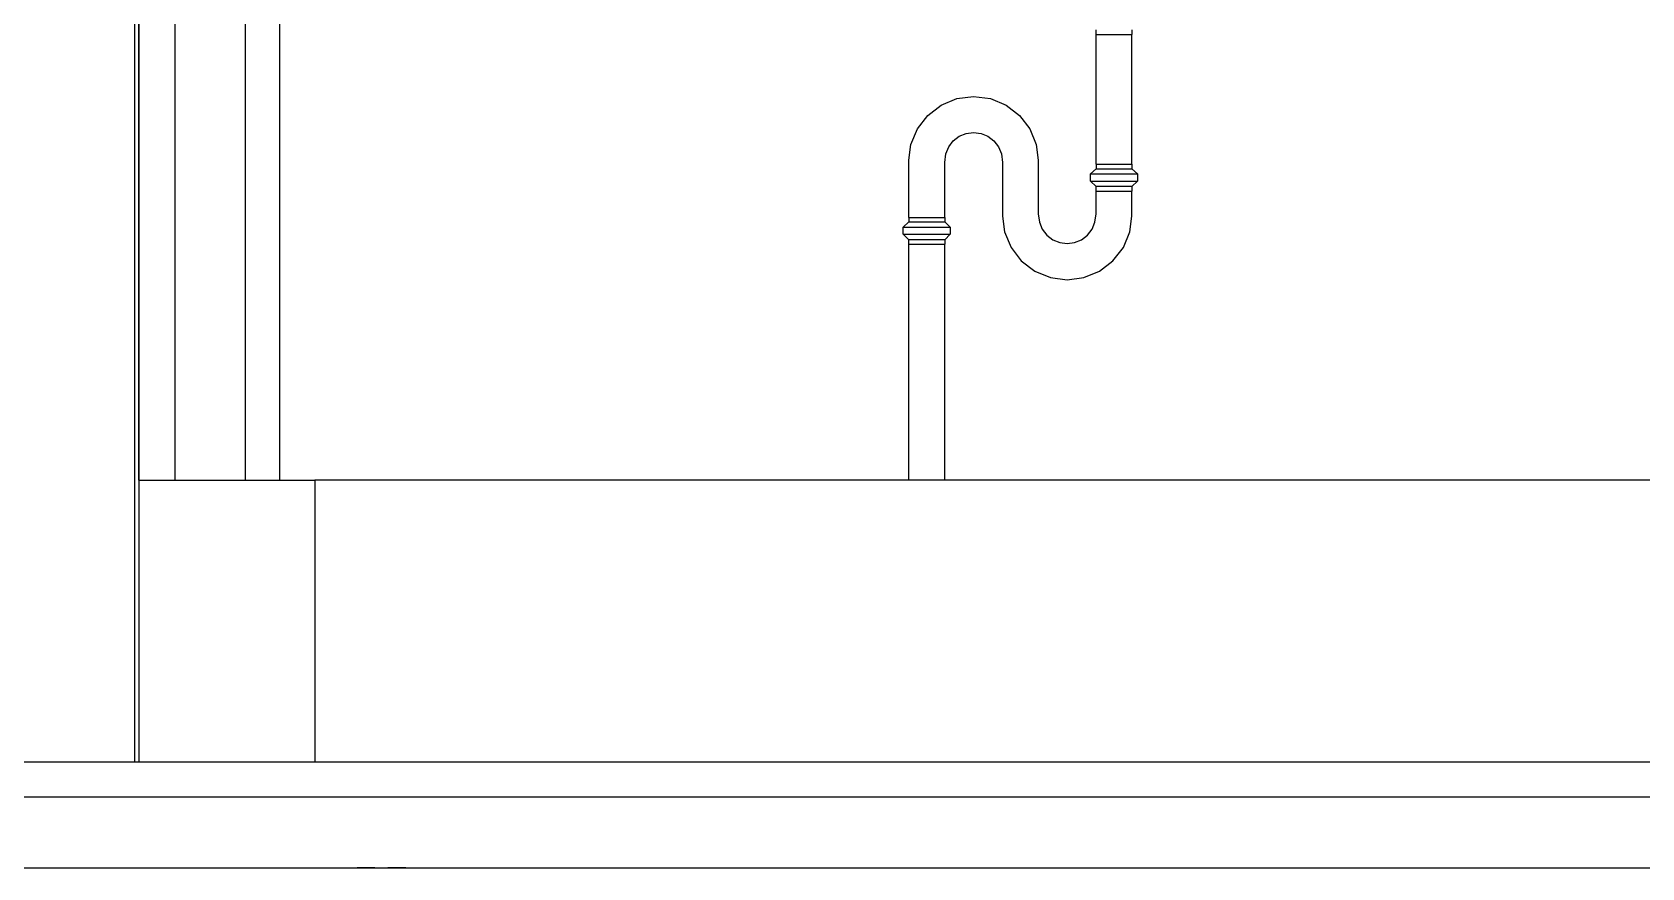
# Model space of a CAD drawing. Header units: inches. Extents: x 7263 to 14962, y 1317 to 2926.
# Drawn here: x 7428.473 to 7430.755, y 1506.423 to 1507.609 of the extents above; entities that cross this region are included whole.
import ezdxf

# ---------------------------------------------------------------- set-up
doc = ezdxf.new("R2010")
doc.units = ezdxf.units.IN
doc.header["$MEASUREMENT"] = 0

msp = doc.modelspace()

# ---------------------------------------------------------------- linework, layer by layer
for p, q in [((7428.6182, 1506.5735), (7428.6182, 1509.5376)), ((7428.6238, 1509.5378), (7428.6238, 1506.9735)), ((7428.6752, 1506.9735), (7428.6752, 1509.3087)), ((7428.7752, 1506.9735), (7428.7752, 1509.3087)), ((7428.8238, 1506.9735), (7428.8238, 1509.3087)), ((7428.6182, 1506.5735), (7428.6182, 1508.7435)), ((7428.6239, 1506.9735), (7428.6239, 1508.7435)), ((7429.9814, 1507.6058), (7429.9814, 1507.6121)), ((7430.0322, 1507.6121), (7430.0322, 1507.6058)), ((7429.9814, 1507.4216), (7429.9814, 1507.6058)), ((7429.9814, 1507.6058), (7430.0322, 1507.6058)), ((7430.0322, 1507.4216), (7430.0322, 1507.6058)), ((7429.7839, 1507.5147), (7429.8077, 1507.5179)), ((7429.8077, 1507.5179), (7429.8315, 1507.5147)), ((7429.7427, 1507.4909), (7429.7617, 1507.5055)), ((7429.7617, 1507.5055), (7429.7839, 1507.5147)), ((7429.8315, 1507.5147), (7429.8537, 1507.5055)), ((7429.8537, 1507.5055), (7429.8727, 1507.4909)), ((7429.7189, 1507.4497), (7429.7281, 1507.4719)), ((7429.7281, 1507.4719), (7429.7427, 1507.4909)), ((7429.8727, 1507.4909), (7429.8874, 1507.4719)), ((7429.8874, 1507.4719), (7429.8965, 1507.4497)), ((7429.716, 1507.4276), (7429.7189, 1507.4497)), ((7429.7724, 1507.4463), (7429.7789, 1507.4547)), ((7429.7789, 1507.4547), (7429.7874, 1507.4612)), ((7429.7874, 1507.4612), (7429.7972, 1507.4652)), ((7429.7972, 1507.4652), (7429.8077, 1507.4666)), ((7429.8077, 1507.4666), (7429.8183, 1507.4652)), ((7429.8183, 1507.4652), (7429.8281, 1507.4612)), ((7429.8281, 1507.4612), (7429.8365, 1507.4547)), ((7429.8365, 1507.4547), (7429.843, 1507.4463)), ((7429.8965, 1507.4497), (7429.8995, 1507.4276)), ((7429.716, 1507.3462), (7429.716, 1507.4276)), ((7429.7668, 1507.4242), (7429.7684, 1507.4364)), ((7429.7668, 1507.3462), (7429.7668, 1507.4242)), ((7429.7684, 1507.4364), (7429.7724, 1507.4463)), ((7429.843, 1507.4463), (7429.8471, 1507.4364)), ((7429.8471, 1507.4364), (7429.8487, 1507.4242)), ((7429.8487, 1507.4242), (7429.8487, 1507.348)), ((7429.8995, 1507.4276), (7429.8995, 1507.3514)), ((7429.9734, 1507.4078), (7429.9814, 1507.4153)), ((7429.9734, 1507.3978), (7429.9734, 1507.4078)), ((7429.9734, 1507.4078), (7430.0401, 1507.4078)), ((7429.9814, 1507.4216), (7429.9814, 1507.4153)), ((7429.9814, 1507.4216), (7430.0322, 1507.4216)), ((7429.9814, 1507.4144), (7429.9814, 1507.4153)), ((7429.9814, 1507.4153), (7430.0322, 1507.4153)), ((7430.0322, 1507.4216), (7430.0322, 1507.4153)), ((7430.0322, 1507.4153), (7430.0401, 1507.4078)), ((7430.0401, 1507.4078), (7430.0401, 1507.3978)), ((7429.9814, 1507.3899), (7429.9734, 1507.3978)), ((7429.9734, 1507.3978), (7430.0401, 1507.3978)), ((7429.9814, 1507.3899), (7429.9814, 1507.3908)), ((7429.9814, 1507.3835), (7429.9814, 1507.3899)), ((7430.0322, 1507.3899), (7429.9814, 1507.3899)), ((7429.9814, 1507.3514), (7429.9814, 1507.3835)), ((7429.9814, 1507.3835), (7430.0322, 1507.3835)), ((7430.0401, 1507.3978), (7430.0322, 1507.3899)), ((7430.0322, 1507.3899), (7430.0322, 1507.3835)), ((7430.0322, 1507.348), (7430.0322, 1507.3835)), ((7429.708, 1507.3324), (7429.716, 1507.3398)), ((7429.716, 1507.3462), (7429.716, 1507.3398)), ((7429.716, 1507.3462), (7429.7668, 1507.3462)), ((7429.716, 1507.3398), (7429.7668, 1507.3398)), ((7429.7668, 1507.3462), (7429.7668, 1507.3398)), ((7429.7668, 1507.3398), (7429.7747, 1507.3324)), ((7429.8487, 1507.348), (7429.8516, 1507.3259)), ((7429.8995, 1507.3514), (7429.9011, 1507.3392)), ((7429.9011, 1507.3392), (7429.9051, 1507.3293)), ((7429.9757, 1507.3293), (7429.9798, 1507.3392)), ((7429.9798, 1507.3392), (7429.9814, 1507.3514)), ((7430.0292, 1507.3259), (7430.0322, 1507.348)), ((7429.708, 1507.3224), (7429.708, 1507.3324)), ((7429.708, 1507.3324), (7429.7747, 1507.3324)), ((7429.716, 1507.3144), (7429.708, 1507.3224)), ((7429.708, 1507.3224), (7429.7747, 1507.3224)), ((7429.716, 1507.3081), (7429.716, 1507.3144)), ((7429.7668, 1507.3144), (7429.716, 1507.3144)), ((7429.7747, 1507.3224), (7429.7668, 1507.3144)), ((7429.7668, 1507.3144), (7429.7668, 1507.3081)), ((7429.7747, 1507.3324), (7429.7747, 1507.3224)), ((7429.8516, 1507.3259), (7429.8608, 1507.3037)), ((7429.9051, 1507.3293), (7429.9116, 1507.3209)), ((7429.9116, 1507.3209), (7429.92, 1507.3144)), ((7429.92, 1507.3144), (7429.9299, 1507.3104)), ((7429.9299, 1507.3104), (7429.9404, 1507.309)), ((7429.9404, 1507.309), (7429.951, 1507.3104)), ((7429.951, 1507.3104), (7429.9608, 1507.3144)), ((7429.9608, 1507.3144), (7429.9692, 1507.3209)), ((7429.9692, 1507.3209), (7429.9757, 1507.3293)), ((7430.0201, 1507.3037), (7430.0292, 1507.3259)), ((7429.716, 1506.9735), (7429.716, 1507.3081)), ((7429.716, 1507.3081), (7429.7668, 1507.3081)), ((7429.7668, 1506.9735), (7429.7668, 1507.3081)), ((7429.8608, 1507.3037), (7429.8754, 1507.2847)), ((7430.0054, 1507.2847), (7430.0201, 1507.3037)), ((7429.8754, 1507.2847), (7429.8944, 1507.2701)), ((7429.8944, 1507.2701), (7429.9166, 1507.2609)), ((7429.9642, 1507.2609), (7429.9864, 1507.2701)), ((7429.9864, 1507.2701), (7430.0054, 1507.2847)), ((7429.9166, 1507.2609), (7429.9404, 1507.2577)), ((7429.9404, 1507.2577), (7429.9642, 1507.2609)), ((7428.6239, 1506.9735), (7428.6239, 1506.5735)), ((7428.6239, 1506.9735), (7428.8735, 1506.9735)), ((7428.8735, 1506.9735), (7428.8735, 1506.5735)), ((7429.716, 1506.9735), (7428.8735, 1506.9735)), ((7429.7668, 1506.9735), (7429.716, 1506.9735)), ((7431.0265, 1506.9735), (7429.7668, 1506.9735)), ((7428.6182, 1506.5735), (7427.2879, 1506.5735)), ((7430.6217, 1506.5735), (7427.8857, 1506.5735)), ((7428.6239, 1506.5735), (7428.6182, 1506.5735)), ((7428.8735, 1506.5735), (7428.6182, 1506.5735)), ((7428.8735, 1506.5735), (7428.6239, 1506.5735)), ((7431.0265, 1506.5735), (7428.8735, 1506.5735)), ((7431.0265, 1506.5735), (7428.8735, 1506.5735)), ((7432.4205, 1506.5735), (7430.6217, 1506.5735)), ((7432.383, 1506.5235), (7427.2879, 1506.5235)), ((7427.2879, 1506.4235), (7432.383, 1506.4235)), ((7428.9333, 1506.4235), (7428.9587, 1506.4235)), ((7428.9587, 1506.4235), (7428.9333, 1506.4235)), ((7428.9771, 1506.4235), (7429.0025, 1506.4235)), ((7429.0018, 1506.4235), (7428.9771, 1506.4235)), ((7429.0025, 1506.4235), (7429.0018, 1506.4235))]:
    msp.add_line(p, q)

doc.saveas('drawing.dxf')
